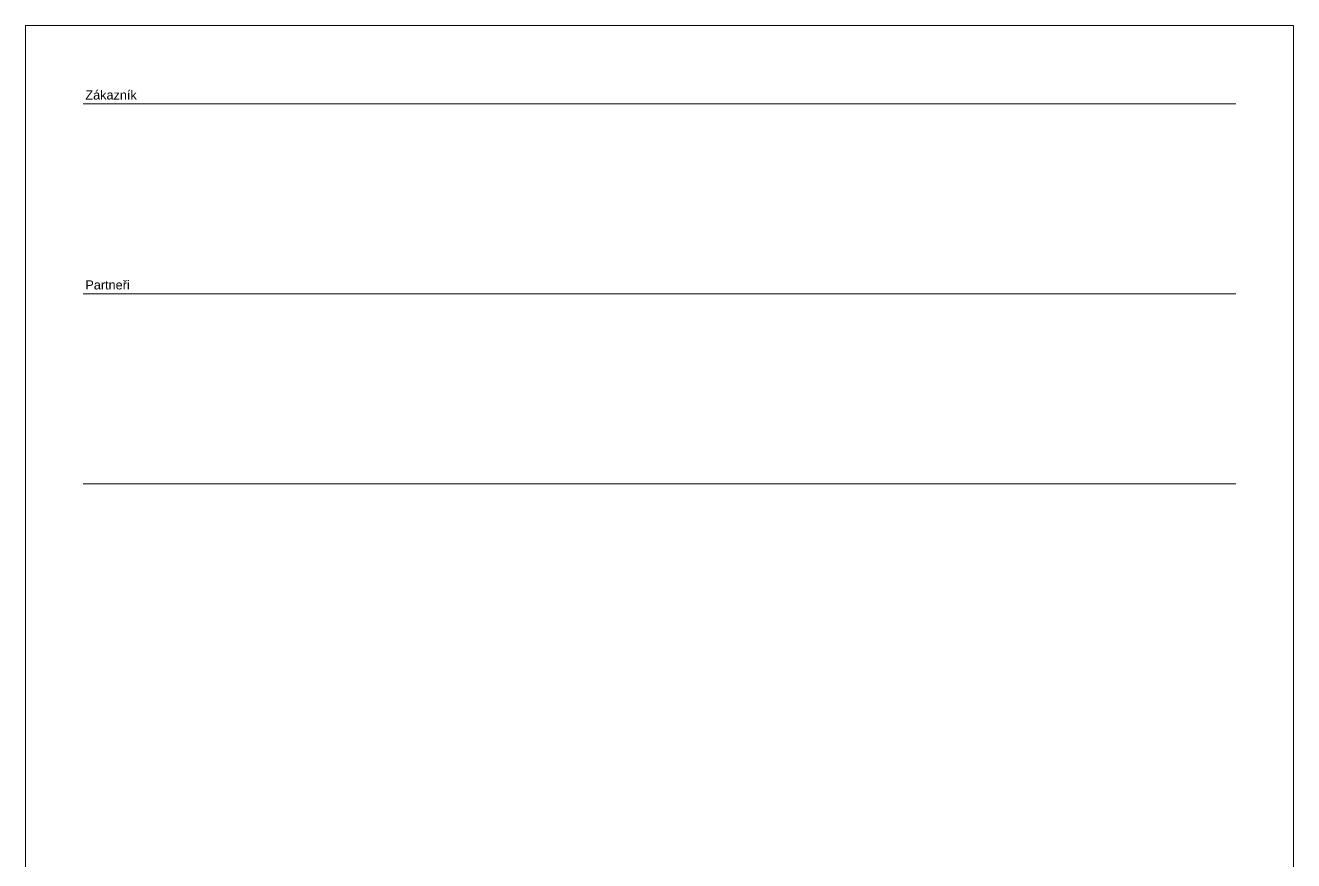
# Paper-space layout 'A4' of a CAD drawing. Header units: millimetres. Extents: x 103 to 313, y 256 to 553.
# Drawn here: x 102.9 to 312.9, y 414.3 to 552.5 of the extents above; entities that cross this region are included whole.
import ezdxf
from ezdxf.enums import TextEntityAlignment as Align

# ---------------------------------------------------------------- set-up
doc = ezdxf.new("R2010")
doc.units = ezdxf.units.MM
doc.header["$LTSCALE"] = 0.5
doc.layers.add('Border', color=7, linetype='Continuous', lineweight=0)
doc.layers.add('Border_TextCZ', color=7, linetype='Continuous', lineweight=0)
doc.layers.add('Border_TextCZAtr', color=7, linetype='Continuous')
doc.styles.add('Arial Unicode', font='ARIALUNI.TTF', dxfattribs={"width": 1.428571, "height": 0.007})
doc.styles.add('Arial_1.5', font='arial.ttf', dxfattribs={"height": 1.5})
doc.styles.add('Arial_4.0', font='arial.ttf', dxfattribs={"width": 0.9, "height": 4})
doc.styles.add('Arial_6.5', font='arial.ttf', dxfattribs={"width": 0.8, "height": 6.5})

# ---------------------------------------------------------------- blocks, each defined once
blk = doc.blocks.new('A4_v03_CZ')
at = {"layer": 'Border', "color": 7, "linetype": 'Continuous', "lineweight": 0, "flags": 128}
blk.add_lwpolyline([(0, 0), (210, 0), (210, 297), (0, 297)], close=True, dxfattribs=at)
at = {"layer": 'Border', "color": 7, "linetype": 'Continuous', "lineweight": 0}
blk.add_lwpolyline([(0, 0), (0, 297), (210, 297)], dxfattribs=at)
at = {"layer": 'Border'}
for points in [[(9.58, 284.02), (200.42, 284.02)], [(9.58, 252.58), (200.42, 252.58)], [(9.58, 221.15), (200.42, 221.15)]]:
    blk.add_lwpolyline(points, dxfattribs=at)
at = {"layer": 'Border_TextCZ', "color": 7, "linetype": 'Continuous', "lineweight": 0, "style": 'Arial Unicode'}
for s, p in [('Zákazník', (9.94, 285.48)), ('Partneři', (9.94, 254.05))]:
    blk.add_text(s, height=1.5, dxfattribs=at).set_placement(p, align=Align.MIDDLE_LEFT)
at = {"layer": 'Border_TextCZAtr', "style": 'Arial_1.5'}
for tag, p in [('rev-5', (13.5, 149.56)), ('date-5', (24.92, 149.56)), ('status-5', (135.42, 149.56)), ('rev-4', (13.5, 144.56)), ('date-4', (24.92, 144.56)), ('status-4', (135.42, 144.56)), ('rev-3', (13.5, 139.56)), ('date-3', (24.92, 139.56)), ('status-3', (135.42, 139.56)), ('rev-2', (13.5, 134.56)), ('date-2', (24.92, 134.56)), ('status-2', (135.42, 134.56)), ('rev-1', (13.5, 129.56)), ('date-1', (24.92, 129.56)), ('status-1', (135.42, 129.56))]:
    blk.add_attdef(tag, text='', height=1.5, dxfattribs=at).set_placement(p, align=Align.MIDDLE)
for tag, p in [('description-5', (33.42, 149.56)), ('description-4', (33.42, 144.56)), ('description-3', (33.42, 139.56)), ('description-2', (33.42, 134.56)), ('description-1', (33.42, 129.56))]:
    blk.add_attdef(tag, text='', height=1.5, dxfattribs=at).set_placement(p, align=Align.MIDDLE_LEFT)
for tag, p in [('name1-5', (147.92, 149.56)), ('name2-5', (162.92, 149.56)), ('name3-5', (177.92, 149.56)), ('name4-5', (192.92, 149.56)), ('name1-4', (147.92, 144.56)), ('name2-4', (162.92, 144.56)), ('name3-4', (177.92, 144.56)), ('name4-4', (192.92, 144.56)), ('name1-3', (147.92, 139.56)), ('name2-3', (162.92, 139.56)), ('name3-3', (177.92, 139.56)), ('name4-3', (192.92, 139.56)), ('name1-2', (147.92, 134.56)), ('name2-2', (162.92, 134.56)), ('name3-2', (177.92, 134.56)), ('name4-2', (192.92, 134.56)), ('name1-1', (147.92, 129.56)), ('name2-1', (162.92, 129.56)), ('name3-1', (177.92, 129.56)), ('name4-1', (192.92, 129.56))]:
    blk.add_attdef(tag, text='', height=1.5, dxfattribs=at).set_placement(p, align=Align.CENTER)
at = {"layer": 'Border_TextCZAtr', "style": 'Arial_6.5', "width": 0.8}
blk.add_attdef('SUBJECT1', text='', height=6.5, dxfattribs=at).set_placement((104.94, 113.25), align=Align.MIDDLE_CENTER)
at = {"layer": 'Border_TextCZAtr', "style": 'Arial_4.0'}
for tag, p in [('SUBJECT2', (104.94, 100.42)), ('SUBJECT3', (104.94, 92.42)), ('SUBJECT4', (104.94, 84.42)), ('SUBJECT5', (104.94, 76.42))]:
    blk.add_attdef(tag, text='', height=4, dxfattribs=at).set_placement(p, align=Align.MIDDLE_CENTER)
at = {"layer": 'Border_TextCZAtr', "style": 'Arial_4.0', "width": 0.9}
for tag, p in [('EXTREF', (98.34, 61.7)), ('CONFIDENT', (164.14, 61.7)), ('REPLACES', (98.34, 48.7)), ('scale', (154.88, 48.7)), ('sheet', (178.14, 48.7)), ('size', (192.3, 48.7)), ('TYPPROJ', (97.94, 35.69)), ('PROJ_NUM', (104.18, 35.69)), ('TASK', (128.08, 35.69)), ('OCD', (145.56, 35.69)), ('ISSUER', (178.14, 35.69)), ('INDICATOR', (98.34, 22.81)), ('X', (139.57, 22.81)), ('NUMBER', (145.56, 22.81)), ('FOLIO', (178.14, 22.81)), ('REV', (192.64, 22.81))]:
    blk.add_attdef(tag, text='', height=4, dxfattribs=at).set_placement(p, align=Align.MIDDLE_LEFT)
at = {"layer": 'Border_TextCZAtr', "color": 7, "linetype": 'Continuous', "lineweight": 0, "style": 'Arial_4.0', "width": 0.9, "flags": 10}
blk.add_attdef('TP-', text='', height=4, dxfattribs=at).set_placement((131.2, 22.81), align=Align.MIDDLE_LEFT)

psp = doc.layouts.new('A4')

# ---------------------------------------------------------------- block references
at = {"layer": 'Border'}
psp.add_blockref('A4_v03_CZ', (102.9, 255.51), dxfattribs=at)

doc.saveas('drawing.dxf')
